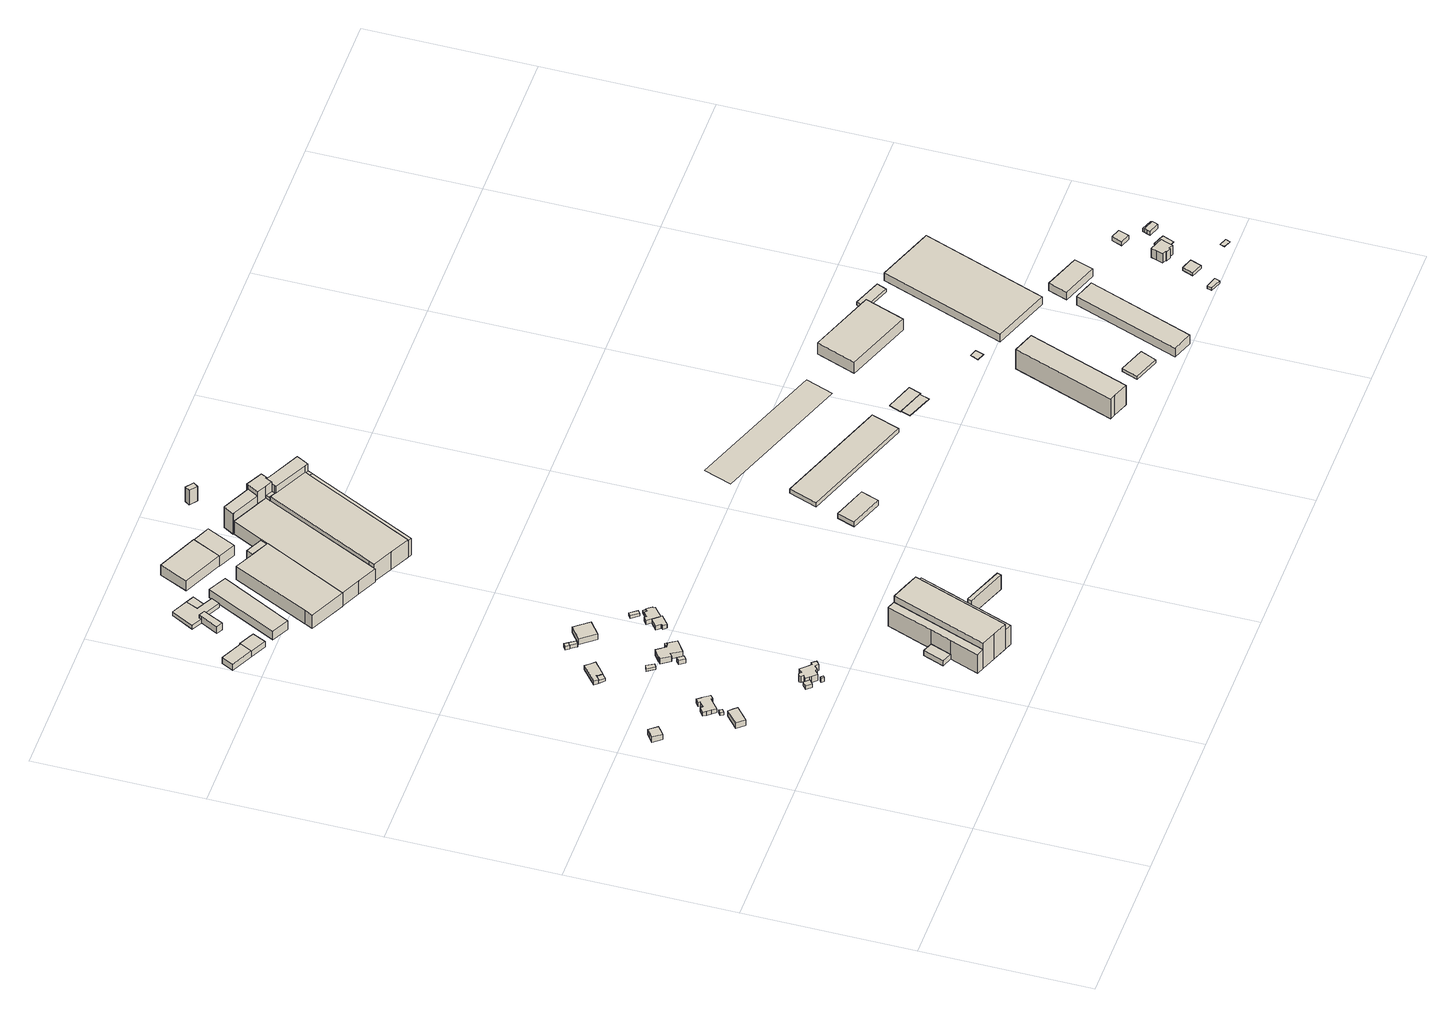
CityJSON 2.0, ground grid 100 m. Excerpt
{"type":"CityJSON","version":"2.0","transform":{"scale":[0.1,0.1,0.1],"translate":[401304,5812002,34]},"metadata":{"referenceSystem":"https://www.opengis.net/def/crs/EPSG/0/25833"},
"CityObjects":{
"building1":{"type":"Building","attributes":{"Gemeindeschluessel":"11000009","BezugspunktDach":"2200","function":"31001_1010","measuredHeight":4.72,"storeysAboveGround":1},"address":[{"country":"Germany","locality":"Berlin","thoroughfareNumber":"61K (18)","thoroughfareName":"Oberspreestraße"}],"geometry":[{"type":"Solid","lod":"1","boundaries":[[[[0,1,2,3,4,5]],[[6,7,8,9,10,11]],[[6,11,5,4]],[[7,6,4,3]],[[8,7,3,2]],[[9,8,2,1]],[[10,9,1,0]],[[11,10,0,5]]]]}]},
"building2":{"type":"Building","attributes":{"Gemeindeschluessel":"11000009","BezugspunktDach":"2200","function":"31001_1010","measuredHeight":4.65,"storeysAboveGround":1},"address":[{"country":"Germany","locality":"Berlin","thoroughfareNumber":"61K (19)","thoroughfareName":"Oberspreestraße"}],"geometry":[{"type":"Solid","lod":"1","boundaries":[[[[12,13,14,15,16]],[[17,18,19,20,21]],[[17,21,16,15]],[[18,17,15,14]],[[19,18,14,13]],[[20,19,13,12]],[[21,20,12,16]]]]}]},
"building3":{"type":"Building","attributes":{"Gemeindeschluessel":"11000009","BezugspunktDach":"2200","function":"31001_2723","measuredHeight":2.13,"storeysAboveGround":1},"address":[{"country":"Germany","locality":"Berlin","thoroughfareNumber":"61K (9)","thoroughfareName":"Oberspreestraße"}],"geometry":[{"type":"Solid","lod":"1","boundaries":[[[[22,23,24,25]],[[26,27,28,29]],[[26,29,25,24]],[[27,26,24,23]],[[28,27,23,22]],[[29,28,22,25]]]]}]},
"building4":{"type":"Building","attributes":{"Gemeindeschluessel":"11000009","BezugspunktDach":"2200","function":"31001_1010","measuredHeight":3.41,"storeysAboveGround":1},"address":[{"country":"Germany","locality":"Berlin","thoroughfareNumber":"61K (8)","thoroughfareName":"Oberspreestraße"}],"geometry":[{"type":"Solid","lod":"1","boundaries":[[[[30,31,32,33,34,35,36,37,38,39,40,41,42,43,44,45,46]],[[47,48,49,50,51,52,53,54,55,56,57,58,59,60,61,62,63]],[[47,63,46,45]],[[48,47,45,44]],[[49,48,44,43]],[[50,49,43,42]],[[51,50,42,41]],[[52,51,41,40]],[[53,52,40,39]],[[54,53,39,38]],[[55,54,38,37]],[[56,55,37,36]],[[57,56,36,35]],[[58,57,35,34]],[[59,58,34,33]],[[60,59,33,32]],[[61,60,32,31]],[[62,61,31,30]],[[63,62,30,46]]]]}]},
"building5":{"type":"Building","attributes":{"Gemeindeschluessel":"11000009","BezugspunktDach":"2200","function":"51009_1610","measuredHeight":3.25,"storeysAboveGround":0},"address":[{"country":"Germany","locality":"Berlin"}],"geometry":[{"type":"Solid","lod":"1","boundaries":[[[[64,65,66,67,68]],[[69,70,71,72,73]],[[69,73,68,67]],[[70,69,67,66]],[[71,70,66,65]],[[72,71,65,64]],[[73,72,64,68]]]]}]},
"building6":{"type":"Building","attributes":{"Gemeindeschluessel":"11000009","BezugspunktDach":"2200","function":"51009_1610","measuredHeight":2.12,"storeysAboveGround":0},"address":[{"country":"Germany","locality":"Berlin"}],"geometry":[{"type":"Solid","lod":"1","boundaries":[[[[74,75,76,77]],[[78,79,80,81]],[[78,81,77,76]],[[79,78,76,75]],[[80,79,75,74]],[[81,80,74,77]]]]}]},
"building7":{"type":"Building","attributes":{"Gemeindeschluessel":"11000009","BezugspunktDach":"2200","function":"31001_2723","measuredHeight":3,"storeysAboveGround":1},"address":[{"country":"Germany","locality":"Berlin","thoroughfareNumber":"61K (11)","thoroughfareName":"Oberspreestraße"}],"geometry":[{"type":"Solid","lod":"1","boundaries":[[[[82,83,84,85]],[[86,87,88,89]],[[86,89,85,84]],[[87,86,84,83]],[[88,87,83,82]],[[89,88,82,85]]]]}]},
"building8":{"type":"Building","attributes":{"Gemeindeschluessel":"11000009","BezugspunktDach":"2200","function":"31001_1010","measuredHeight":3.98,"storeysAboveGround":1},"address":[{"country":"Germany","locality":"Berlin","thoroughfareNumber":"61K (20)","thoroughfareName":"Oberspreestraße"}],"geometry":[{"type":"Solid","lod":"1","boundaries":[[[[90,91,92,93,94,95,96,97]],[[98,99,100,101,102,103,104,105]],[[98,105,97,96]],[[99,98,96,95]],[[100,99,95,94]],[[101,100,94,93]],[[102,101,93,92]],[[103,102,92,91]],[[104,103,91,90]],[[105,104,90,97]]]]}]},
"building9":{"type":"Building","attributes":{"Gemeindeschluessel":"11000009","BezugspunktDach":"2200","function":"31001_1010","measuredHeight":6.57,"storeysAboveGround":2},"address":[{"country":"Germany","locality":"Berlin","thoroughfareNumber":"61K (10)","thoroughfareName":"Oberspreestraße"}],"geometry":[{"type":"Solid","lod":"1","boundaries":[[[[106,107,108,109,110,111,112,113,114,115,116,117,118,119,120,121,122,123,124]],[[125,126,127,128,129,130,131,132,133,134,135,136,137,138,139,140,141,142,143]],[[125,143,124,123]],[[126,125,123,122]],[[127,126,122,121]],[[128,127,121,120]],[[129,128,120,119]],[[130,129,119,118]],[[131,130,118,117]],[[132,131,117,116]],[[133,132,116,115]],[[134,133,115,114]],[[135,134,114,113]],[[136,135,113,112]],[[137,136,112,111]],[[138,137,111,110]],[[139,138,110,109]],[[140,139,109,108]],[[141,140,108,107]],[[142,141,107,106]],[[143,142,106,124]]]]}]},
"building10":{"type":"Building","attributes":{"Gemeindeschluessel":"11000009","BezugspunktDach":"2200","function":"51009_1611","measuredHeight":1.83,"storeysAboveGround":0},"address":[{"country":"Germany","locality":"Berlin"}],"geometry":[{"type":"Solid","lod":"1","boundaries":[[[[144,145,146,147]],[[148,149,150,151]],[[148,151,147,146]],[[149,148,146,145]],[[150,149,145,144]],[[151,150,144,147]]]]}]},
"building11":{"type":"Building","attributes":{"Gemeindeschluessel":"11000009","BezugspunktDach":"2200","function":"31001_2000","measuredHeight":4.42,"storeysAboveGround":1},"address":[{"country":"Germany","locality":"Berlin","thoroughfareNumber":"130 (9)","thoroughfareName":"Bruno-Bürgel-Weg"}],"geometry":[{"type":"Solid","lod":"1","boundaries":[[[[152,153,154,155]],[[156,157,158,159]],[[156,159,155,154]],[[157,156,154,153]],[[158,157,153,152]],[[159,158,152,155]]]]}]},
"building12":{"type":"Building","attributes":{"Gemeindeschluessel":"11000009","BezugspunktDach":"2200","function":"31001_2723","measuredHeight":2.87,"storeysAboveGround":1},"address":[{"country":"Germany","locality":"Berlin","thoroughfareNumber":"61K (22)","thoroughfareName":"Oberspreestraße"}],"geometry":[{"type":"Solid","lod":"1","boundaries":[[[[160,161,162,163]],[[164,165,166,167]],[[164,167,163,162]],[[165,164,162,161]],[[166,165,161,160]],[[167,166,160,163]]]]}]},
"building13":{"type":"Building","attributes":{"Gemeindeschluessel":"11000009","BezugspunktDach":"2200","function":"31001_1010","measuredHeight":3.84,"storeysAboveGround":1},"address":[{"country":"Germany","locality":"Berlin","thoroughfareNumber":"61K (21)","thoroughfareName":"Oberspreestraße"}],"geometry":[{"type":"Solid","lod":"1","boundaries":[[[[168,169,170,171,172,173,174,175,176,177,178,179,180,181,182]],[[183,184,185,186,187,188,189,190,191,192,193,194,195,196,197]],[[183,197,182,181]],[[184,183,181,180]],[[185,184,180,179]],[[186,185,179,178]],[[187,186,178,177]],[[188,187,177,176]],[[189,188,176,175]],[[190,189,175,174]],[[191,190,174,173]],[[192,191,173,172]],[[193,192,172,171]],[[194,193,171,170]],[[195,194,170,169]],[[196,195,169,168]],[[197,196,168,182]]]]}]},
"building14":{"type":"Building","attributes":{"Gemeindeschluessel":"11000009","BezugspunktDach":"2200","function":"31001_2000","measuredHeight":4.03,"storeysAboveGround":1},"address":[{"country":"Germany","locality":"Berlin","thoroughfareNumber":"130 (10)","thoroughfareName":"Bruno-Bürgel-Weg"}],"geometry":[{"type":"Solid","lod":"1","boundaries":[[[[198,199,200,201,202]],[[203,204,205,206,207]],[[203,207,202,201]],[[204,203,201,200]],[[205,204,200,199]],[[206,205,199,198]],[[207,206,198,202]]]]}]},
"building15":{"type":"Building","attributes":{"Gemeindeschluessel":"11000009","BezugspunktDach":"2200","function":"51009_1610","measuredHeight":3.47,"storeysAboveGround":0},"address":[{"country":"Germany","locality":"Berlin"}],"geometry":[{"type":"Solid","lod":"1","boundaries":[[[[208,209,210,211,212,213]],[[214,215,216,217,218,219]],[[214,219,213,212]],[[215,214,212,211]],[[216,215,211,210]],[[217,216,210,209]],[[218,217,209,208]],[[219,218,208,213]]]]}]},
"building16":{"type":"Building","attributes":{"Gemeindeschluessel":"11000009","BezugspunktDach":"2200","function":"51009_1610","measuredHeight":2.55,"storeysAboveGround":0},"address":[{"country":"Germany","locality":"Berlin"}],"geometry":[{"type":"Solid","lod":"1","boundaries":[[[[220,221,222,223,224]],[[225,226,227,228,229]],[[225,229,224,223]],[[226,225,223,222]],[[227,226,222,221]],[[228,227,221,220]],[[229,228,220,224]]]]}]},
"building17":{"type":"Building","attributes":{"Gemeindeschluessel":"11000009","BezugspunktDach":"2200","function":"31001_2723","measuredHeight":2.41,"storeysAboveGround":1},"address":[{"country":"Germany","locality":"Berlin","thoroughfareNumber":"61K (13)","thoroughfareName":"Oberspreestraße"}],"geometry":[{"type":"Solid","lod":"1","boundaries":[[[[230,231,222,221]],[[232,233,234,235]],[[232,235,221,222]],[[233,232,222,231]],[[234,233,231,230]],[[235,234,230,221]]]]}]},
"building18":{"type":"Building","attributes":{"Gemeindeschluessel":"11000009","BezugspunktDach":"2200","function":"31001_1010","measuredHeight":5.36,"storeysAboveGround":1},"address":[{"country":"Germany","locality":"Berlin","thoroughfareNumber":"61K (12)","thoroughfareName":"Oberspreestraße"}],"geometry":[{"type":"Solid","lod":"1","boundaries":[[[[236,237,238,239,240]],[[241,242,243,244,245]],[[241,245,240,239]],[[242,241,239,238]],[[243,242,238,237]],[[244,243,237,236]],[[245,244,236,240]]]]}]},
"building19":{"type":"Building","attributes":{"Gemeindeschluessel":"11000009","BezugspunktDach":"2200","function":"31001_2000","measuredHeight":4.92,"storeysAboveGround":1},"address":[{"country":"Germany","locality":"Berlin","thoroughfareNumber":"130 (8)","thoroughfareName":"Bruno-Bürgel-Weg"}],"geometry":[{"type":"Solid","lod":"1","boundaries":[[[[246,247,248,249,250]],[[251,252,253,254,255]],[[251,255,250,249]],[[252,251,249,248]],[[253,252,248,247]],[[254,253,247,246]],[[255,254,246,250]]]]}]},
"building20":{"type":"Building","attributes":{"Gemeindeschluessel":"11000009","function":"31001_3070"},"address":[{"country":"Germany","locality":"Berlin","thoroughfareNumber":"61L (4)","thoroughfareName":"Oberspreestraße"}],"children":["building20-1","building20-2","building20-3","building20-4","building20-5","building20-6"]},
"building20-1":{"type":"BuildingPart","attributes":{"BezugspunktDach":"2200","measuredHeight":19.58,"storeysAboveGround":5},"parents":["building20"],"geometry":[{"type":"MultiSurface","lod":"1","boundaries":[[[256,257,258,259,260,261]],[[262,263,264,265,266,267]],[[268,269,261,260]],[[263,262,260,259]],[[264,263,259,258]],[[270,271,272,258,257]],[[266,265,257,256]],[[267,266,256,261]],[[262,267,269,268]],[[265,264,272,271,270]]]}]},
"building20-2":{"type":"BuildingPart","attributes":{"BezugspunktDach":"2200","measuredHeight":13.87,"storeysAboveGround":5},"parents":["building20"],"geometry":[{"type":"Solid","lod":"1","boundaries":[[[[269,268,273,274,275,276]],[[277,278,279,262,267,280]],[[277,280,276,275]],[[278,277,275,274],[281,282,283,284]],[[279,278,274,273]],[[262,279,273,268]],[[280,267,269,276]],[[283,282,281,284]],[[267,262,268,269]]]]}]},
"building20-3":{"type":"BuildingPart","attributes":{"BezugspunktDach":"2200","measuredHeight":3.47,"storeysAboveGround":5},"parents":["building20"],"geometry":[{"type":"MultiSurface","lod":"1","boundaries":[[[284,283,285,286]],[[287,282,281,288]],[[287,288,286,285]],[[282,287,285,283]],[[288,281,284,286]],[[282,289,283,284,281]]]}]},
"building20-4":{"type":"BuildingPart","attributes":{"BezugspunktDach":"2200","measuredHeight":13.94,"storeysAboveGround":5},"parents":["building20"],"geometry":[{"type":"MultiSurface","lod":"1","boundaries":[[[290,291,292,293,294,295,271,270]],[[264,296,297,298,299,300,301,265]],[[296,264,271,295]],[[297,296,295,294]],[[302,303,297,294,293]],[[304,302,298,293,292]],[[300,305,304,292,291]],[[301,300,291,290]],[[265,301,290,270]],[[264,265,270,271]],[[298,297,303,302]],[[299,298,302,304]],[[299,304,305,300]]]}]},
"building20-5":{"type":"BuildingPart","attributes":{"BezugspunktDach":"2200","measuredHeight":3.6,"storeysAboveGround":5},"parents":["building20"],"geometry":[{"type":"MultiSurface","lod":"1","boundaries":[[[306,307,308,309,303,302,304,305]],[[299,298,297,310,311,312,313,300]],[[299,300,299,304]],[[298,302,298,297]],[[310,297,303,309]],[[313,312,307,306]],[[300,313,306,305]],[[305,304,299,300]],[[298,299,304,302]],[[297,298,302,303,314]],[[311,310,309,308]],[[312,311,308,307]]]}]},
"building20-6":{"type":"BuildingPart","attributes":{"BezugspunktDach":"2200","measuredHeight":10.41,"storeysAboveGround":5},"parents":["building20"],"geometry":[{"type":"Solid","lod":"1","boundaries":[[[[315,316,317,318]],[[319,320,321,322]],[[319,322,318,317],[312,311,308,307]],[[320,319,317,316]],[[321,320,316,315]],[[322,321,315,318]],[[308,311,312,307]]]]}]},
"building21":{"type":"Building","attributes":{"Gemeindeschluessel":"11000009","function":"31001_1010"},"address":[{"country":"Germany","locality":"Berlin","thoroughfareNumber":"61K (14)","thoroughfareName":"Oberspreestraße"}],"children":["building21-1","building21-2"]},
"building21-1":{"type":"BuildingPart","attributes":{"BezugspunktDach":"2200","measuredHeight":3.39,"storeysAboveGround":1},"parents":["building21"],"geometry":[{"type":"MultiSurface","lod":"1","boundaries":[[[323,324,325,326,327,328,329,330,331,332,333,334]],[[335,336,337,338,339,340,341,342,343,344,345,346]],[[335,346,334,333]],[[336,335,333,332]],[[337,336,332,331]],[[338,337,331,330]],[[339,338,330,329]],[[340,339,329,328]],[[341,340,328,327]],[[342,341,327,326]],[[343,342,326,325]],[[344,343,325,324]],[[346,347,348,349,334]],[[345,350,351,352,323]],[[324,352,351,344]],[[345,323,349,348,347]]]}]},
"building21-2":{"type":"BuildingPart","attributes":{"BezugspunktDach":"2200","measuredHeight":3.58,"storeysAboveGround":1},"parents":["building21"],"geometry":[{"type":"MultiSurface","lod":"1","boundaries":[[[353,354,355,356,357,358,359,360,361]],[[348,351,344,362,363,364,365,366,367]],[[348,367,361,360]],[[352,323,349,360,359]],[[344,324,352,351,359,358]],[[362,344,358,357]],[[363,362,357,356]],[[364,363,356,355]],[[365,364,355,354]],[[366,365,354,353]],[[367,366,353,361]],[[351,368,345,323,352]],[[345,348,349,323,369]],[[370,351,352,324,344]]]}]},
"building22":{"type":"Building","attributes":{"Gemeindeschluessel":"11000009","BezugspunktDach":"2200","function":"31001_2000","measuredHeight":2.87,"storeysAboveGround":1},"address":[{"country":"Germany","locality":"Berlin","thoroughfareNumber":"130 (6)","thoroughfareName":"Bruno-Bürgel-Weg"}],"geometry":[{"type":"Solid","lod":"1","boundaries":[[[[371,372,373,374,375,376,377,378,379,380]],[[381,382,383,384,385,386,253,252,251,387]],[[381,387,380,379]],[[382,381,379,378]],[[383,382,378,377]],[[384,383,377,376]],[[385,384,376,375]],[[386,385,375,374]],[[253,386,374,373]],[[252,253,373,372]],[[251,252,372,371]],[[387,251,371,380]]]]}]},
"building23":{"type":"Building","attributes":{"Gemeindeschluessel":"11000009","BezugspunktDach":"2200","function":"31001_2000","measuredHeight":1.92,"storeysAboveGround":1},"address":[{"country":"Germany","locality":"Berlin","thoroughfareNumber":"61K (15)","thoroughfareName":"Oberspreestraße"}],"geometry":[{"type":"Solid","lod":"1","boundaries":[[[[388,389,390,391]],[[392,393,394,395]],[[392,395,391,390]],[[393,392,390,389]],[[394,393,389,388]],[[395,394,388,391]]]]}]},
"building24":{"type":"Building","attributes":{"Gemeindeschluessel":"11000009","BezugspunktDach":"2200","function":"31001_2000","measuredHeight":6.1,"storeysAboveGround":1},"address":[{"country":"Germany","locality":"Berlin","thoroughfareNumber":"130 (11)","thoroughfareName":"Bruno-Bürgel-Weg"}],"geometry":[{"type":"Solid","lod":"1","boundaries":[[[[396,397,398,399]],[[400,401,402,403]],[[400,403,399,398]],[[401,400,398,397]],[[402,401,397,396]],[[403,402,396,399]]]]}]},
"building25":{"type":"Building","attributes":{"Gemeindeschluessel":"11000009","BezugspunktDach":"2200","function":"51009_1610","measuredHeight":2.04,"storeysAboveGround":0},"address":[{"country":"Germany","locality":"Berlin"}],"geometry":[{"type":"Solid","lod":"1","boundaries":[[[[404,405,406,407]],[[408,409,410,411]],[[408,411,407,406]],[[409,408,406,405]],[[410,409,405,404]],[[411,410,404,407]]]]}]},
"building26":{"type":"Building","attributes":{"Gemeindeschluessel":"11000009","BezugspunktDach":"2200","function":"31001_2000","measuredHeight":2.71,"storeysAboveGround":1},"address":[{"country":"Germany","locality":"Berlin","thoroughfareNumber":"130 (7)","thoroughfareName":"Bruno-Bürgel-Weg"}],"geometry":[{"type":"Solid","lod":"1","boundaries":[[[[412,413,414,415]],[[416,417,418,419]],[[416,419,415,414]],[[417,416,414,413]],[[418,417,413,412]],[[419,418,412,415]]]]}]},
"building27":{"type":"Building","attributes":{"Gemeindeschluessel":"11000009","BezugspunktDach":"2200","function":"31001_2000","measuredHeight":10.94,"storeysAboveGround":1},"address":[{"country":"Germany","locality":"Berlin","thoroughfareNumber":"142 (1)","thoroughfareName":"Bruno-Bürgel-Weg"}],"geometry":[{"type":"Solid","lod":"1","boundaries":[[[[420,421,422,423,424,425,426,427]],[[428,429,430,431,432,433,434,435]],[[428,435,427,426]],[[429,428,426,425]],[[430,429,425,424]],[[431,430,424,423]],[[432,431,423,422]],[[433,432,422,421]],[[434,433,421,420]],[[435,434,420,427]]]]}]},
"building28":{"type":"Building","attributes":{"Gemeindeschluessel":"11000009","BezugspunktDach":"2200","function":"31001_2000","measuredHeight":8.23,"storeysAboveGround":1},"address":[{"country":"Germany","locality":"Berlin","thoroughfareNumber":"124 (14)","thoroughfareName":"Bruno-Bürgel-Weg"}],"geometry":[{"type":"Solid","lod":"1","boundaries":[[[[436,437,438,439]],[[440,441,442,443]],[[440,443,439,438]],[[441,440,438,437]],[[442,441,437,436]],[[443,442,436,439]]]]}]},
"building29":{"type":"Building","attributes":{"Gemeindeschluessel":"11000009","BezugspunktDach":"2200","function":"31001_2000","measuredHeight":8.78,"storeysAboveGround":1},"address":[{"country":"Germany","locality":"Berlin","thoroughfareNumber":"142 (2)","thoroughfareName":"Bruno-Bürgel-Weg"}],"geometry":[{"type":"Solid","lod":"1","boundaries":[[[[444,445,446,447,448]],[[449,450,451,433,432]],[[449,432,448,447]],[[450,449,447,446]],[[451,450,446,445]],[[433,451,445,444]],[[432,433,444,448]]]]}]},
"building30":{"type":"Building","attributes":{"Gemeindeschluessel":"11000009","BezugspunktDach":"2200","function":"31001_2000","measuredHeight":7.26,"storeysAboveGround":2},"address":[{"country":"Germany","locality":"Berlin","thoroughfareNumber":"124 (15)","thoroughfareName":"Bruno-Bürgel-Weg"}],"geometry":[{"type":"Solid","lod":"1","boundaries":[[[[452,453,454,455]],[[456,457,458,459]],[[456,459,455,454]],[[457,456,454,453]],[[458,457,453,452]],[[459,458,452,455]]]]}]},
"building31":{"type":"Building","attributes":{"Gemeindeschluessel":"11000009","function":"31001_2000"},"address":[{"country":"Germany","locality":"Berlin","thoroughfareNumber":"142, 144","thoroughfareName":"Bruno-Bürgel-Weg"}],"children":["building31-1","building31-2","building31-3","building31-4"]},
"building31-1":{"type":"BuildingPart","attributes":{"BezugspunktDach":"2200","measuredHeight":18.08,"storeysAboveGround":4},"parents":["building31"],"geometry":[{"type":"Solid","lod":"1","boundaries":[[[[460,461,462,463,464,465,466,467,468,469,470]],[[471,472,473,474,475,476,477,478,479,480,481]],[[471,481,470,469]],[[472,471,469,468]],[[476,475,465,464]],[[477,476,464,463]],[[478,477,463,462]],[[479,478,462,461]],[[480,479,461,460]],[[481,480,460,470]],[[473,472,468,467]],[[474,473,467,466]],[[474,466,465,475]]]]}]},
"building31-2":{"type":"BuildingPart","attributes":{"BezugspunktDach":"2200","measuredHeight":18.02,"storeysAboveGround":4},"parents":["building31"],"geometry":[{"type":"MultiSurface","lod":"1","boundaries":[[[482,483,484,485,486,487,488,489]],[[490,491,492,475,474,472,493,494]],[[495,496,489,488]],[[491,490,488,487]],[[492,491,487,486]],[[475,492,486,485]],[[474,475,485,484],[474,466,465,475]],[[472,468,467,473,474,484,483],[473,467,466,474]],[[493,472,483,482]],[[497,498,482,489]],[[490,494,496,495]],[[466,474,475,465]],[[473,467,468,472,499]],[[467,473,474,466]],[[494,493,498,497]]]}]},
"building31-3":{"type":"BuildingPart","attributes":{"BezugspunktDach":"2200","measuredHeight":15.16,"storeysAboveGround":4},"parents":["building31"],"geometry":[{"type":"MultiSurface","lod":"1","boundaries":[[[500,496,495,501,502,503]],[[504,505,490,494,506,507]],[[504,507,503,502]],[[505,504,502,501]],[[490,505,501,495]],[[506,508,509,497,496,500]],[[507,506,500,503]],[[494,490,495,496]],[[510,509,508,506]],[[511,510,494,497,509]]]}]},
"building31-4":{"type":"BuildingPart","attributes":{"BezugspunktDach":"2200","measuredHeight":10.74,"storeysAboveGround":4},"parents":["building31"],"geometry":[{"type":"MultiSurface","lod":"1","boundaries":[[[512,513,514,515,516,498,509,508,517,518,519]],[[520,521,506,510,493,522,523,524,525,526,527]],[[520,527,519,518]],[[521,520,518,517]],[[506,521,517,508]],[[506,508,506,510]],[[510,509,510,494,493]],[[522,493,498,516]],[[523,522,516,515]],[[524,523,515,514]],[[525,524,514,513]],[[526,525,513,512]],[[527,526,512,519]],[[510,506,508,509]],[[493,494,497,498]],[[497,494,510,509]]]}]},
"building32":{"type":"Building","attributes":{"Gemeindeschluessel":"11000009","function":"31001_2111"},"address":[{"country":"Germany","locality":"Berlin","thoroughfareNumber":"142 (4)","thoroughfareName":"Bruno-Bürgel-Weg"}],"children":["building32-1","building32-2","building32-3"]},
"building32-1":{"type":"BuildingPart","attributes":{"BezugspunktDach":"2200","measuredHeight":14,"storeysAboveGround":2},"parents":["building32"],"geometry":[{"type":"MultiSurface","lod":"1","boundaries":[[[528,529,530,531,532,533,534,535]],[[536,537,538,539,540,541,542,543]],[[536,543,535,534]],[[537,536,534,533]],[[544,545,533,532]],[[539,538,532,531]],[[540,539,531,530]],[[546,547,540,530,529]],[[542,541,529,528]],[[543,542,528,535]],[[538,537,545,544]],[[541,548,540,547,546]]]}]},
"building32-2":{"type":"BuildingPart","attributes":{"BezugspunktDach":"2200","measuredHeight":12.08,"storeysAboveGround":2},"parents":["building32"],"geometry":[{"type":"Solid","lod":"1","boundaries":[[[[549,550,547,546]],[[540,551,552,541]],[[551,540,547,550]],[[552,551,550,549]],[[541,552,549,546]],[[540,541,546,547]]]]}]},
"building32-3":{"type":"BuildingPart","attributes":{"BezugspunktDach":"2200","measuredHeight":11.64,"storeysAboveGround":2},"parents":["building32"],"geometry":[{"type":"Solid","lod":"1","boundaries":[[[[544,553,554,545]],[[555,556,538,537]],[[555,537,545,554]],[[556,555,554,553]],[[538,556,553,544]],[[537,538,544,545]]]]}]},
"building33":{"type":"Building","attributes":{"Gemeindeschluessel":"11000009","BezugspunktDach":"2200","function":"31001_3070","measuredHeight":3.73,"storeysAboveGround":1},"address":[{"country":"Germany","locality":"Berlin","thoroughfareNumber":"61L (5)","thoroughfareName":"Oberspreestraße"}],"geometry":[{"type":"Solid","lod":"1","boundaries":[[[[557,558,559,560]],[[561,562,563,564]],[[561,564,560,559]],[[562,561,559,558]],[[563,562,558,557]],[[564,563,557,560]]]]}]},
"building34":{"type":"Building","attributes":{"Gemeindeschluessel":"11000009","BezugspunktDach":"2200","function":"31001_2000","measuredHeight":10.59,"storeysAboveGround":1},"address":[{"country":"Germany","locality":"Berlin","thoroughfareNumber":"137 (3)","thoroughfareName":"Bruno-Bürgel-Weg"}],"geometry":[{"type":"Solid","lod":"1","boundaries":[[[[565,566,567,568]],[[569,570,571,572]],[[569,572,568,567]],[[570,569,567,566]],[[571,570,566,565]],[[572,571,565,568]]]]}]},
"building35":{"type":"Building","attributes":{"Gemeindeschluessel":"11000009","BezugspunktDach":"2200","function":"51009_1610","measuredHeight":11.48,"storeysAboveGround":0},"address":[{"country":"Germany","locality":"Berlin"}],"geometry":[{"type":"Solid","lod":"1","boundaries":[[[[550,573,574,547]],[[575,576,577,578]],[[575,578,547,574]],[[576,575,574,573]],[[577,576,573,550]],[[578,577,550,547]]]]}]},
"building36":{"type":"Building","attributes":{"Gemeindeschluessel":"11000009","BezugspunktDach":"2200","function":"31001_3070","measuredHeight":3,"storeysAboveGround":1},"address":[{"country":"Germany","locality":"Berlin","thoroughfareNumber":"61L (6)","thoroughfareName":"Oberspreestraße"}],"geometry":[{"type":"Solid","lod":"1","boundaries":[[[[579,580,581,582]],[[583,584,585,586]],[[583,586,582,581]],[[584,583,581,580]],[[585,584,580,579]],[[586,585,579,582]]]]}]},
"building37":{"type":"Building","attributes":{"Gemeindeschluessel":"11000009","BezugspunktDach":"2200","function":"31001_3070","measuredHeight":0.052,"storeysAboveGround":1},"address":[{"country":"Germany","locality":"Berlin","thoroughfareNumber":"61H (7)","thoroughfareName":"Oberspreestraße"}],"geometry":[{"type":"MultiSurface","lod":"1","boundaries":[[[587,588,589,590]]]}]},
"building38":{"type":"Building","attributes":{"Gemeindeschluessel":"11000009","BezugspunktDach":"2200","function":"31001_3070","measuredHeight":0.279,"storeysAboveGround":1},"address":[{"country":"Germany","locality":"Berlin","thoroughfareNumber":"61H (13)","thoroughfareName":"Oberspreestraße"}],"geometry":[{"type":"Solid","lod":"1","boundaries":[[[[591,592,593,594]],[[595,596,597,598]],[[595,598,594,593]],[[596,595,593,592]],[[597,596,592,591]],[[598,597,591,594]]]]}]},
"building39":{"type":"Building","attributes":{"Gemeindeschluessel":"11000009","BezugspunktDach":"2200","function":"51009_1610","measuredHeight":0.279,"storeysAboveGround":0},"address":[{"country":"Germany","locality":"Berlin"}],"geometry":[{"type":"Solid","lod":"1","boundaries":[[[[593,592,599,600,601,602]],[[603,604,605,596,595,606]],[[603,606,602,601]],[[604,603,601,600]],[[605,604,600,599]],[[596,605,599,592]],[[595,596,592,593]],[[606,595,593,602]]]]}]},
"building40":{"type":"Building","attributes":{"Gemeindeschluessel":"11000009","BezugspunktDach":"2200","function":"31001_3070","measuredHeight":14.19,"storeysAboveGround":4},"address":[{"country":"Germany","locality":"Berlin","thoroughfareNumber":"61H (14)","thoroughfareName":"Oberspreestraße"}],"geometry":[{"type":"Solid","lod":"1","boundaries":[[[[607,608,609,610,611]],[[612,613,614,615,616]],[[612,616,611,610]],[[613,612,610,609]],[[614,613,609,608]],[[615,614,608,607]],[[616,615,607,611]]]]}]},
"building41":{"type":"Building","attributes":{"Gemeindeschluessel":"11000009","BezugspunktDach":"2200","function":"31001_3070","measuredHeight":2.21,"storeysAboveGround":1},"address":[{"country":"Germany","locality":"Berlin","thoroughfareNumber":"61H (15)","thoroughfareName":"Oberspreestraße"}],"geometry":[{"type":"Solid","lod":"1","boundaries":[[[[617,618,619,620]],[[621,622,623,624]],[[621,624,620,619]],[[622,621,619,618]],[[623,622,618,617]],[[624,623,617,620]]]]}]},
"building42":{"type":"Building","attributes":{"Gemeindeschluessel":"11000009","BezugspunktDach":"2200","function":"31001_3070","measuredHeight":0.12,"storeysAboveGround":1},"address":[{"country":"Germany","locality":"Berlin","thoroughfareNumber":"61H (11)","thoroughfareName":"Oberspreestraße"}],"geometry":[{"type":"Solid","lod":"1","boundaries":[[[[625,626,627,628]],[[629,630,631,632]],[[629,632,628,627]],[[630,629,627,626]],[[631,630,626,625]],[[632,631,625,628]]]]}]},
"building43":{"type":"Building","attributes":{"Gemeindeschluessel":"11000009","BezugspunktDach":"2200","function":"31001_3070","measuredHeight":8.22,"storeysAboveGround":1},"address":[{"country":"Germany","locality":"Berlin","thoroughfareNumber":"61H (8)","thoroughfareName":"Oberspreestraße"}],"geometry":[{"type":"Solid","lod":"1","boundaries":[[[[633,634,635,636]],[[637,638,639,640]],[[637,640,636,635]],[[638,637,635,634]],[[639,638,634,633]],[[640,639,633,636]]]]}]},
"building44":{"type":"Building","attributes":{"Gemeindeschluessel":"11000009","BezugspunktDach":"2200","function":"31001_3070","measuredHeight":6.5,"storeysAboveGround":2},"address":[{"country":"Germany","locality":"Berlin","thoroughfareNumber":"61H (16)","thoroughfareName":"Oberspreestraße"}],"geometry":[{"type":"Solid","lod":"1","boundaries":[[[[641,642,643,644]],[[645,646,647,648]],[[645,648,644,643]],[[646,645,643,642]],[[647,646,642,641]],[[648,647,641,644]]]]}]},
"building45":{"type":"Building","attributes":{"Gemeindeschluessel":"11000009","BezugspunktDach":"2200","function":"31001_3070","measuredHeight":2.17,"storeysAboveGround":1},"address":[{"country":"Germany","locality":"Berlin","thoroughfareNumber":"61H (9)","thoroughfareName":"Oberspreestraße"}],"geometry":[{"type":"Solid","lod":"1","boundaries":[[[[649,650,651,652]],[[653,654,655,656]],[[653,656,652,651]],[[654,653,651,650]],[[655,654,650,649]],[[656,655,649,652]]]]}]},
"building46":{"type":"Building","attributes":{"Gemeindeschluessel":"11000009","BezugspunktDach":"2200","function":"31001_3070","measuredHeight":5.52,"storeysAboveGround":1},"address":[{"country":"Germany","locality":"Berlin","thoroughfareNumber":"61H (10)","thoroughfareName":"Oberspreestraße"}],"geometry":[{"type":"Solid","lod":"1","boundaries":[[[[657,658,659,660]],[[661,662,663,664]],[[661,664,660,659]],[[662,661,659,658]],[[663,662,658,657]],[[664,663,657,660]]]]}]},
"building47":{"type":"Building","attributes":{"Gemeindeschluessel":"11000009","BezugspunktDach":"2200","function":"31001_2000","measuredHeight":2.05,"storeysAboveGround":1},"address":[{"country":"Germany","locality":"Berlin","thoroughfareNumber":"14","thoroughfareName":"Friedlander Straße"}],"geometry":[{"type":"Solid","lod":"1","boundaries":[[[[665,666,667,668]],[[669,670,671,672]],[[669,672,668,667]],[[670,669,667,666]],[[671,670,666,665]],[[672,671,665,668]]]]}]},
"building48":{"type":"Building","attributes":{"Gemeindeschluessel":"11000009","BezugspunktDach":"2200","function":"31001_3070","measuredHeight":5.59,"storeysAboveGround":1},"address":[{"country":"Germany","locality":"Berlin","thoroughfareNumber":"61H (12)","thoroughfareName":"Oberspreestraße"}],"geometry":[{"type":"Solid","lod":"1","boundaries":[[[[673,674,675,676]],[[677,678,679,680]],[[677,680,676,675]],[[678,677,675,674]],[[679,678,674,673]],[[680,679,673,676]]]]}]},
"building49":{"type":"Building","attributes":{"Gemeindeschluessel":"11000009","BezugspunktDach":"2200","function":"31001_1010","measuredHeight":1.97,"storeysAboveGround":1},"address":[{"country":"Germany","locality":"Berlin","thoroughfareNumber":"12 (2)","thoroughfareName":"Friedlander Straße"}],"geometry":[{"type":"Solid","lod":"1","boundaries":[[[[681,682,683,684]],[[685,686,687,688]],[[685,688,684,683]],[[686,685,683,682]],[[687,686,682,681]],[[688,687,681,684]]]]}]},
"building50":{"type":"Building","attributes":{"Gemeindeschluessel":"11000009","BezugspunktDach":"2200","function":"31001_1010","measuredHeight":8.16,"storeysAboveGround":1},"address":[{"country":"Germany","locality":"Berlin","thoroughfareNumber":"17","thoroughfareName":"Ostritzer Straße"}],"geometry":[{"type":"Solid","lod":"1","boundaries":[[[[689,690,691,692,693,694,695,696,697,698]],[[699,700,701,702,703,704,705,706,707,708]],[[699,708,698,697]],[[700,699,697,696]],[[701,700,696,695]],[[702,701,695,694]],[[703,702,694,693]],[[704,703,693,692]],[[705,704,692,691]],[[706,705,691,690]],[[707,706,690,689]],[[708,707,689,698]]]]}]},
"building51":{"type":"Building","attributes":{"Gemeindeschluessel":"11000009","BezugspunktDach":"2200","function":"31001_1010","measuredHeight":0.53,"storeysAboveGround":1},"address":[{"country":"Germany","locality":"Berlin","thoroughfareNumber":"17 (1)","thoroughfareName":"Ostritzer Straße"}],"geometry":[{"type":"Solid","lod":"1","boundaries":[[[[709,710,711,712,713]],[[714,715,716,717,718]],[[714,718,713,712]],[[715,714,712,711]],[[716,715,711,710]],[[717,716,710,709]],[[718,717,709,713]]]]}]},
"building52":{"type":"Building","attributes":{"Gemeindeschluessel":"11000009","BezugspunktDach":"2200","function":"31001_2143","measuredHeight":0.134,"storeysAboveGround":1},"address":[{"country":"Germany","locality":"Berlin","thoroughfareNumber":"12 (1)","thoroughfareName":"Friedlander Straße"}],"geometry":[{"type":"Solid","lod":"1","boundaries":[[[[719,720,721,722]],[[723,724,725,726]],[[723,726,722,721]],[[724,723,721,720]],[[725,724,720,719]],[[726,725,719,722]]]]}]},
"building53":{"type":"Building","attributes":{"Gemeindeschluessel":"11000009","BezugspunktDach":"2200","function":"31001_2000","measuredHeight":3,"storeysAboveGround":1},"address":[{"country":"Germany","locality":"Berlin","thoroughfareNumber":"11","thoroughfareName":"Ostritzer Straße"}],"geometry":[{"type":"Solid","lod":"1","boundaries":[[[[727,728,729,730]],[[731,732,733,734]],[[731,734,730,729]],[[732,731,729,728]],[[733,732,728,727]],[[734,733,727,730]]]]}]},
"building54":{"type":"Building","attributes":{"Gemeindeschluessel":"11000009","BezugspunktDach":"2200","function":"31001_2463","measuredHeight":3.1,"storeysAboveGround":1},"address":[{"country":"Germany","locality":"Berlin","thoroughfareNumber":"6 (1)","thoroughfareName":"Friedlander Straße"}],"geometry":[{"type":"Solid","lod":"1","boundaries":[[[[735,736,737,738,739,740]],[[741,742,743,744,745,746]],[[741,746,740,739]],[[742,741,739,738]],[[743,742,738,737]],[[744,743,737,736]],[[745,744,736,735]],[[746,745,735,740]]]]}]},
"building55":{"type":"Building","attributes":{"Gemeindeschluessel":"11000009","BezugspunktDach":"2200","function":"51009_1610","measuredHeight":2.25,"storeysAboveGround":0},"address":[{"country":"Germany","locality":"Berlin"}],"geometry":[{"type":"Solid","lod":"1","boundaries":[[[[747,748,749,750]],[[751,752,743,742]],[[751,742,750,749]],[[752,751,749,748]],[[743,752,748,747]],[[742,743,747,750]]]]}]}
},
"vertices":[
[174,1800,48],[199,1819,48],[224,1839,48],[186,1888,48],[161,1869,48],[135,1849,48],[161,1869,9],[186,1888,9],[224,1839,9],[199,1819,9],[174,1800,9],[135,1849,9],
[404,1403,56],[485,1473,56],[465,1496,56],[445,1518,56],[365,1448,56],[445,1518,17],[465,1496,17],[485,1473,17],[404,1403,17],[365,1448,17],
[450,1541,37],[467,1555,37],[454,1572,37],[438,1557,37],[454,1572,15],[467,1555,15],[450,1541,15],[438,1557,15],
[420,1631,42],[419,1629,42],[438,1606,42],[457,1582,42],[521,1636,42],[528,1629,42],[548,1646,42],[542,1653,42],[519,1686,42],[517,1684,42],[504,1701,42],[496,1711,42],[474,1692,42],[482,1683,42],[451,1657,42],[439,1670,42],[409,1646,42],[439,1670,13],[451,1657,13],[482,1683,13],[474,1692,13],[496,1711,13],[504,1701,13],[517,1684,13],[519,1686,13],[542,1653,13],[548,1646,13],[528,1629,13],[521,1636,13],[457,1582,13],[438,1606,13],[419,1629,13],[420,1631,13],[409,1646,13],
[795,1151,42],[821,1173,42],[804,1192,42],[793,1202,42],[769,1179,42],[793,1202,17],[804,1192,17],[821,1173,17],[795,1151,17],[769,1179,17],
[510,2226,39],[535,2248,39],[510,2278,39],[483,2256,39],[510,2278,18],[535,2248,18],[510,2226,18],[483,2256,18],
[855,1101,49],[864,1110,49],[852,1124,49],[842,1114,49],[852,1124,19],[864,1110,19],[855,1101,19],[842,1114,19],
[483,2256,44],[510,2278,44],[514,2274,44],[535,2248,44],[610,2313,44],[588,2337,44],[566,2362,44],[465,2278,44],[566,2362,16],[588,2337,16],[610,2313,16],[535,2248,16],[514,2274,16],[510,2278,16],[483,2256,16],[465,2278,16],
[821,1173,63],[829,1165,63],[853,1138,63],[880,1161,63],[889,1152,63],[912,1174,63],[928,1155,63],[951,1174,63],[931,1199,63],[920,1189,63],[891,1219,63],[865,1246,63],[843,1226,63],[833,1237,63],[823,1237,63],[812,1228,63],[813,1219,63],[823,1208,63],[804,1192,63],[823,1208,19],[813,1219,19],[812,1228,19],[823,1237,19],[833,1237,19],[843,1226,19],[865,1246,19],[891,1219,19],[920,1189,19],[931,1199,19],[951,1174,19],[928,1155,19],[912,1174,19],[889,1152,19],[880,1161,19],[853,1138,19],[829,1165,19],[821,1173,19],[804,1192,19],
[685,1997,30],[704,2010,30],[681,2052,30],[655,2042,30],[681,2052,12],[704,2010,12],[685,1997,12],[655,2042,12],
[135,4102,54],[171,4172,54],[39,4236,54],[4,4167,54],[39,4236,9],[171,4172,9],[135,4102,9],[4,4167,9],
[783,1859,38],[805,1875,38],[780,1908,38],[759,1892,38],[780,1908,9],[805,1875,9],[783,1859,9],[759,1892,9],
[770,1935,49],[787,1947,49],[825,1890,49],[895,1940,49],[861,1989,49],[853,1984,49],[835,1983,49],[832,1981,49],[830,1984,49],[818,2003,49],[816,2001,49],[794,2033,49],[748,2002,49],[749,2001,49],[734,1988,49],[749,2001,11],[748,2002,11],[794,2033,11],[816,2001,11],[818,2003,11],[830,1984,11],[832,1981,11],[835,1983,11],[853,1984,11],[861,1989,11],[895,1940,11],[825,1890,11],[787,1947,11],[770,1935,11],[734,1988,11],
[229,4054,50],[267,4133,50],[175,4180,50],[171,4172,50],[135,4102,50],[171,4172,10],[175,4180,10],[267,4133,10],[229,4054,10],[135,4102,10],
[832,1981,50],[835,1983,50],[853,1984,50],[861,1989,50],[854,1999,50],[830,1984,50],[854,1999,15],[861,1989,15],[853,1984,15],[835,1983,15],[832,1981,15],[830,1984,15],
[696,2486,40],[698,2487,40],[716,2499,40],[701,2520,40],[682,2505,40],[701,2520,15],[716,2499,15],[698,2487,15],[696,2486,15],[682,2505,15],
[724,2450,40],[741,2463,40],[716,2499,16],[741,2463,16],[724,2450,16],[698,2487,16],
[808,2362,58],[888,2425,58],[855,2467,58],[821,2510,58],[741,2448,58],[821,2510,18],[855,2467,18],[888,2425,18],[808,2362,18],[741,2448,18],
[287,4314,62],[347,4433,62],[312,4451,62],[304,4435,62],[250,4332,62],[304,4435,13],[312,4451,13],[347,4433,13],[287,4314,13],[250,4332,13],
[1299,284,200],[1388,250,200],[1599,819,200],[1511,852,200],[1422,885,200],[1210,317,200],[1422,885,16],[1511,852,16],[1599,819,16],[1388,250,16],[1299,284,16],[1210,317,16],[1422,885,155],[1210,317,155],[1388,250,155],[1599,819,155],[1599,819,73],
[1375,903,155],[1273,630,155],[1227,506,155],[1163,334,155],[1227,506,16],[1273,630,16],[1375,903,16],[1163,334,16],[1227,506,17],[1273,630,17],[1273,630,52],[1227,506,52],
[1211,653,52],[1164,529,52],[1211,653,17],[1164,529,17],[1273,630,47],
[1434,233,155],[1511,438,155],[1542,522,155],[1551,546,155],[1559,567,155],[1647,802,155],[1647,802,16],[1559,567,16],[1551,546,16],[1542,522,16],[1511,438,16],[1434,233,16],[1551,546,52],[1559,567,52],[1542,522,52],[1511,438,52],
[1563,421,52],[1593,502,52],[1602,527,52],[1611,551,52],[1611,551,16],[1602,527,16],[1593,502,16],[1563,421,16],[1559,567,25],
[1832,411,118],[1841,434,118],[1602,527,118],[1593,502,118],[1602,527,14],[1841,434,14],[1832,411,14],[1593,502,14],
[1035,2110,43],[1057,2084,43],[1116,2135,43],[1109,2143,43],[1114,2148,43],[1100,2166,43],[1090,2179,43],[1075,2167,43],[1064,2180,43],[1035,2156,43],[1025,2168,43],[1002,2149,43],[1025,2168,15],[1035,2156,15],[1064,2180,15],[1075,2167,15],[1090,2179,15],[1100,2166,15],[1114,2148,15],[1109,2143,15],[1116,2135,15],[1057,2084,15],[1035,2110,15],[1002,2149,15],[1034,2110,15],[1022,2125,15],[1022,2125,43],[1041,2102,15],[1042,2102,15],[1042,2102,43],
[996,2064,44],[999,2060,44],[991,2054,44],[1007,2034,44],[1062,2078,44],[1057,2084,44],[1042,2102,44],[1022,2125,44],[977,2087,44],[1062,2078,15],[1007,2034,15],[991,2054,15],[999,2060,15],[996,2064,15],[977,2087,15],[1037,2107,15],[1035,2110,34],[1055,2086,15],
[304,4435,42],[312,4451,42],[347,4433,42],[450,4381,42],[474,4430,42],[421,4459,42],[376,4482,42],[409,4553,42],[313,4601,42],[243,4469,42],[313,4601,13],[409,4553,13],[376,4482,13],[421,4459,13],[474,4430,13],[450,4381,13],[243,4469,13],
[1052,2201,36],[1072,2215,36],[1040,2259,36],[1021,2245,36],[1040,2259,16],[1072,2215,16],[1052,2201,16],[1021,2245,16],
[400,3979,69],[618,4400,69],[512,4457,69],[297,4031,69],[512,4457,8],[618,4400,8],[400,3979,8],[297,4031,8],
[1075,2167,36],[1090,2179,36],[1079,2193,36],[1064,2180,36],[1079,2193,16],[1090,2179,16],[1075,2167,16],[1064,2180,16],
[421,4459,41],[457,4529,41],[409,4553,41],[376,4482,41],[409,4553,14],[457,4529,14],[421,4459,14],[376,4482,14],
[660,3752,106],[911,4252,106],[812,4299,106],[800,4305,106],[690,4360,106],[468,3904,106],[445,3857,106],[444,3856,106],[445,3857,8],[468,3904,8],[690,4360,8],[800,4305,8],[812,4299,8],[911,4252,8],[660,3752,8],[444,3856,8],
[758,4476,88],[839,4646,88],[596,4756,88],[520,4588,88],[596,4756,14],[839,4646,14],[758,4476,14],[520,4588,14],
[911,4252,96],[933,4297,96],[855,4335,96],[834,4345,96],[812,4299,96],[834,4345,8],[855,4335,8],[933,4297,8],
[865,4425,84],[947,4598,84],[839,4646,84],[758,4476,84],[839,4646,11],[947,4598,11],[865,4425,11],[758,4476,11],
[1474,4217,179],[1495,4207,179],[1500,4217,179],[1528,4269,179],[1533,4279,179],[1318,4385,179],[1311,4389,179],[1306,4379,179],[1290,4346,179],[1281,4326,179],[1276,4316,179],[1281,4326,10],[1290,4346,10],[1306,4379,10],[1311,4389,10],[1318,4385,10],[1533,4279,10],[1528,4269,10],[1500,4217,10],[1495,4207,10],[1474,4217,10],[1276,4316,10],
[1249,4368,190],[1290,4346,190],[1311,4389,190],[1318,4385,190],[1334,4419,190],[1236,4470,190],[1230,4460,190],[1193,4395,190],[1230,4460,10],[1236,4470,10],[1334,4419,10],[1249,4368,10],[1193,4395,10],[1230,4460,161],[1193,4395,161],[1193,4395,105],[1249,4368,105],[1300,4366,10],
[1025,4477,161],[1061,4541,161],[1058,4542,161],[1021,4479,161],[1058,4542,10],[1061,4541,10],[1025,4477,10],[1021,4479,10],[1025,4477,105],[1137,4422,105],[1137,4422,10],[1137,4422,84],
[776,3696,105],[892,3641,105],[895,3646,105],[912,3681,105],[1234,4337,105],[933,4297,105],[911,4252,105],[660,3752,105],[911,4252,10],[933,4297,10],[1234,4337,10],[912,3681,10],[895,3646,10],[892,3641,10],[776,3696,10],[660,3752,10],
[1012,3588,136],[1130,3530,136],[1462,4194,136],[1474,4217,136],[1276,4316,136],[1234,4337,136],[912,3681,136],[895,3646,136],[912,3681,8],[1234,4337,8],[1276,4316,8],[1474,4217,8],[1462,4194,8],[1130,3530,8],[1012,3588,8],[895,3646,8],[1276,4316,125],[1234,4337,125],[1130,3530,129],[1462,4194,129],[1147,3563,8],
[1153,3518,129],[1479,4174,129],[1479,4174,8],[1153,3518,8],
[1290,4346,125],[1249,4368,125],[1249,4368,8],[1290,4346,8],
[2263,1237,50],[2301,1342,50],[2103,1413,50],[2066,1309,50],[2103,1413,13],[2301,1342,13],[2263,1237,13],[2066,1309,13],
[1211,4740,119],[1232,4767,119],[1187,4802,119],[1166,4774,119],[1187,4802,13],[1232,4767,13],[1211,4740,13],[1166,4774,13],
[1495,4207,129],[1474,4217,129],[1474,4217,15],[1495,4207,15],[1479,4174,15],[1462,4194,15],
[2841,1301,41],[2901,1468,41],[2215,1720,41],[2154,1552,41],[2215,1720,11],[2901,1468,11],[2841,1301,11],[2154,1552,11],
[3025,1733,13],[3087,1895,13],[2247,2207,13],[2187,2043,13],
[3139,1223,14],[3159,1280,14],[3005,1337,14],[2985,1280,14],[3005,1337,11],[3159,1280,11],[3139,1223,11],[2985,1280,11],
[3165,1278,14],[3192,1351,14],[3028,1410,14],[3001,1338,14],[3028,1410,11],[3192,1351,11],[3165,1278,11],[3001,1338,11],
[3319,233,154],[3412,199,154],[3634,802,154],[3505,848,154],[3282,246,154],[3505,848,12],[3634,802,12],[3412,199,12],[3319,233,12],[3282,246,12],
[3768,142,38],[3808,237,38],[3652,295,38],[3615,200,38],[3652,295,15],[3808,237,15],[3768,142,15],[3615,200,15],
[3558,1045,14],[3575,1095,14],[3531,1111,14],[3512,1062,14],[3531,1111,12],[3575,1095,12],[3558,1045,12],[3512,1062,12],
[3612,1516,95],[3699,1751,95],[3298,1900,95],[3210,1665,95],[3298,1900,13],[3699,1751,13],[3612,1516,13],[3210,1665,13],
[3964,12,81],[4197,638,81],[4074,683,81],[3842,57,81],[4074,683,16],[4197,638,16],[3964,12,16],[3842,57,16],
[3867,1691,37],[3891,1749,37],[3724,1812,37],[3702,1753,37],[3724,1812,15],[3891,1749,15],[3867,1691,15],[3702,1753,15],
[4027,861,67],[4302,1600,67],[3954,1729,67],[3679,990,67],[3954,1729,12],[4302,1600,12],[4027,861,12],[3679,990,12],
[4468,1,31],[4479,31,31],[4411,53,31],[4402,25,31],[4411,53,11],[4479,31,11],[4468,1,11],[4402,25,11],
[4313,666,71],[4354,780,71],[4138,859,71],[4097,745,71],[4138,859,15],[4354,780,15],[4313,666,15],[4097,745,15],
[4545,128,38],[4569,195,38],[4501,219,38],[4476,154,38],[4501,219,18],[4569,195,18],[4545,128,18],[4476,154,18],
[4552,330,81],[4550,323,81],[4578,312,81],[4581,319,81],[4608,309,81],[4621,345,81],[4635,381,81],[4552,411,81],[4539,376,81],[4526,340,81],[4539,376,14],[4552,411,14],[4635,381,14],[4621,345,14],[4608,309,14],[4581,319,14],[4578,312,14],[4550,323,14],[4552,330,14],[4526,340,14],
[4696,329,22],[4721,398,22],[4720,399,22],[4651,425,22],[4625,354,22],[4651,425,17],[4720,399,17],[4721,398,17],[4696,329,17],[4625,354,17],
[4787,41,20],[4798,69,20],[4753,86,20],[4742,58,20],[4753,86,19],[4798,69,19],[4787,41,19],[4742,58,19],
[4648,568,44],[4671,631,44],[4614,652,44],[4591,589,44],[4614,652,14],[4671,631,14],[4648,568,14],[4591,589,14],
[4777,444,45],[4784,462,45],[4791,480,45],[4726,504,45],[4719,486,45],[4712,468,45],[4719,486,16],[4726,504,16],[4791,480,16],[4784,462,16],[4777,444,16],[4712,468,16],
[4791,480,39],[4794,489,39],[4729,515,39],[4726,504,39],[4729,515,16],[4794,489,16]
]}
